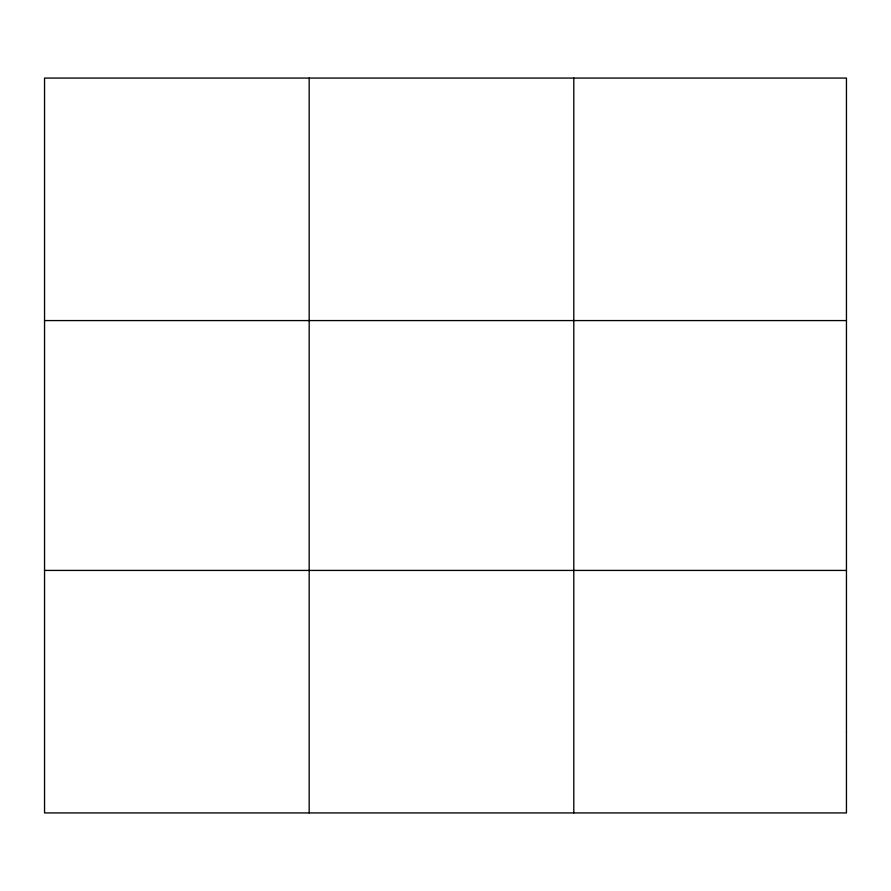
<?xml version="1.0" encoding="UTF-8"?>
<svg xmlns="http://www.w3.org/2000/svg" width="891" height="891" viewBox="0 0 891 891"><rect width="100%" height="100%" fill="white"/><g stroke="black" fill="none" stroke-linecap="round" stroke-linejoin="round"><path stroke-width="1.34" d="M309.177 78.074L309.177 812.926M573.804 78.074L573.804 812.926M44.55 320.571L846.45 320.571M44.55 570.429L846.45 570.429M846.45 732.09L846.45 812.926L44.55 812.926L44.55 78.074L846.45 78.074L846.45 732.09"/></g></svg>
